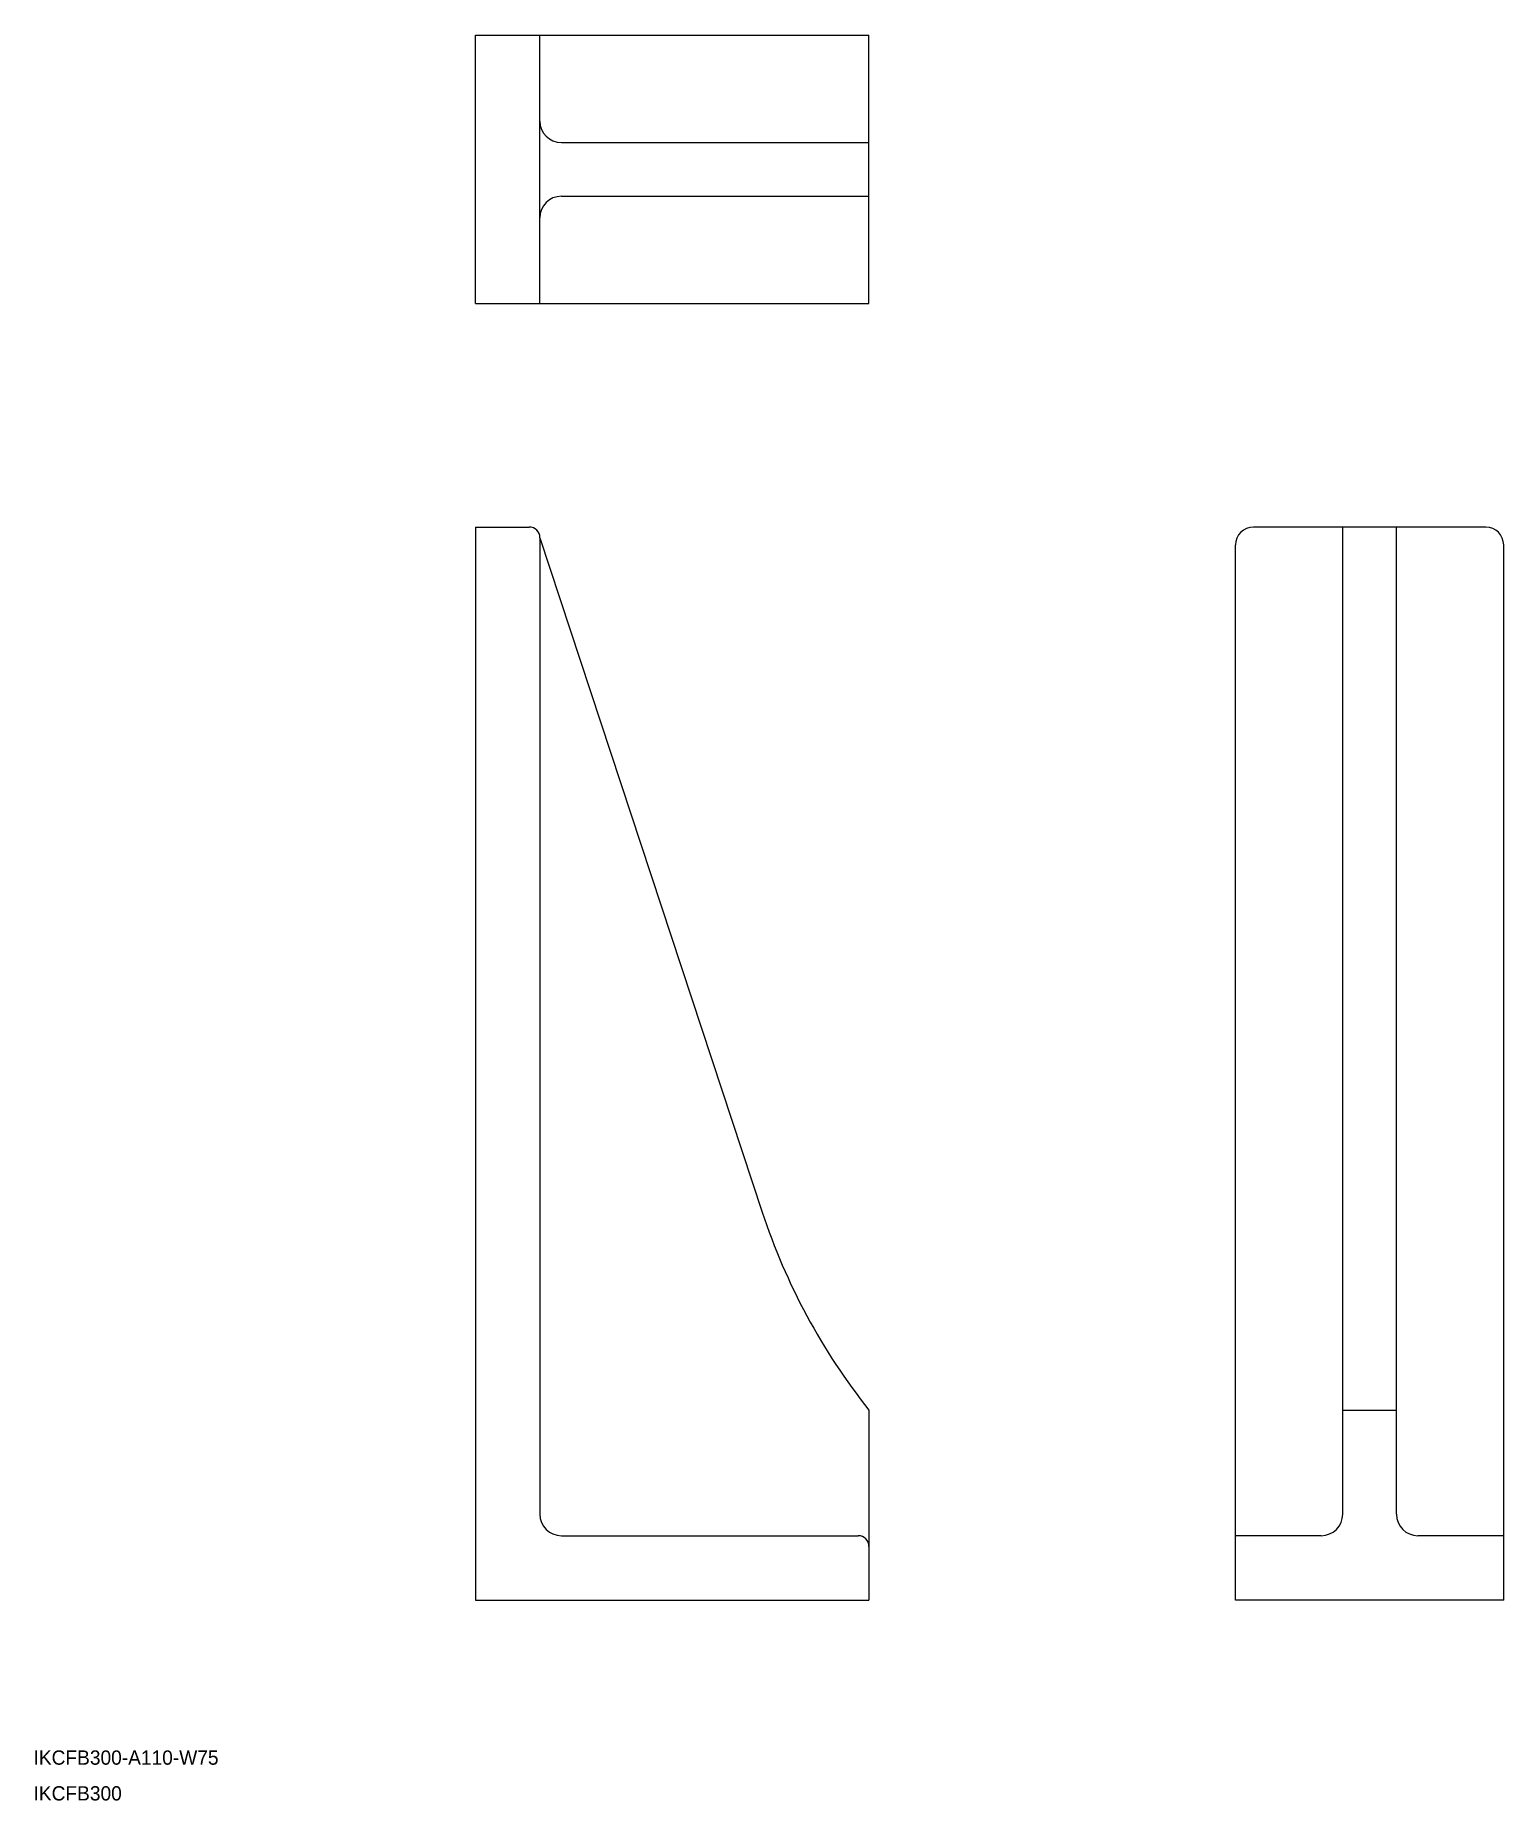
# Model space of a CAD drawing. Extents: x 10 to 421, y 10 to 504.
import ezdxf

# ---------------------------------------------------------------- set-up
doc = ezdxf.new("R2010")
doc.units = 0
doc.layers.get('0').update_dxf_attribs({"linetype": 'CONTINUOUS'})

msp = doc.modelspace()

# ---------------------------------------------------------------- linework, layer by layer
at = {"color": 7, "linetype": 'CONTINUOUS'}
for p, q in [((133.59, 503.54), (243.59, 503.54)), ((133.59, 428.54), (133.59, 503.54)), ((151.59, 428.54), (151.59, 503.54)), ((243.59, 428.54), (243.59, 503.54)), ((157.59, 473.54), (243.59, 473.54)), ((157.59, 458.54), (243.59, 458.54)), ((133.59, 441.04), (133.59, 441.04)), ((133.59, 428.54), (243.59, 428.54)), ((133.59, 366.04), (133.59, 66.04)), ((133.59, 366.04), (148.59, 366.04)), ((416.09, 366.04), (351.09, 366.04)), ((376.09, 90.04), (376.09, 366.04)), ((391.09, 90.04), (391.09, 366.04)), ((151.59, 363.04), (151.59, 90.04)), ((151.59, 363.04), (213.76, 174.51)), ((346.09, 66.04), (346.09, 361.04)), ((421.09, 66.04), (421.09, 361.04)), ((243.59, 119.13), (243.59, 66.04)), ((376.09, 119.13), (391.09, 119.13)), ((157.59, 84.04), (240.59, 84.04)), ((370.09, 84.04), (346.09, 84.04)), ((421.09, 84.04), (397.09, 84.04)), ((243.59, 81.04), (243.59, 66.04)), ((133.59, 66.04), (243.59, 66.04)), ((421.09, 66.04), (346.09, 66.04))]:
    msp.add_line(p, q, dxfattribs=at)
for centre, radius, start, end in [((157.59, 479.54), 6, 180, 270), ((157.59, 452.54), 6, 90, 180), ((148.59, 363.04), 3, 0, 90), ((351.09, 361.04), 5, 90, 180), ((416.09, 361.04), 5, 0, 90), ((384.71, 230.87), 180, 198.2499, 218.374), ((157.59, 90.04), 6, 180, 270), ((370.09, 90.04), 6, 270, 0), ((397.09, 90.04), 6, 180, 270), ((240.59, 81.04), 3, 0, 90)]:
    msp.add_arc(centre, radius, start, end, dxfattribs=at)

# ---------------------------------------------------------------- texts
for s, p in [('IKCFB300-A110-W75', (10, 20)), ('IKCFB300', (10, 10))]:
    msp.add_text(s, height=4, dxfattribs=at).set_placement(p)

doc.saveas('drawing.dxf')
